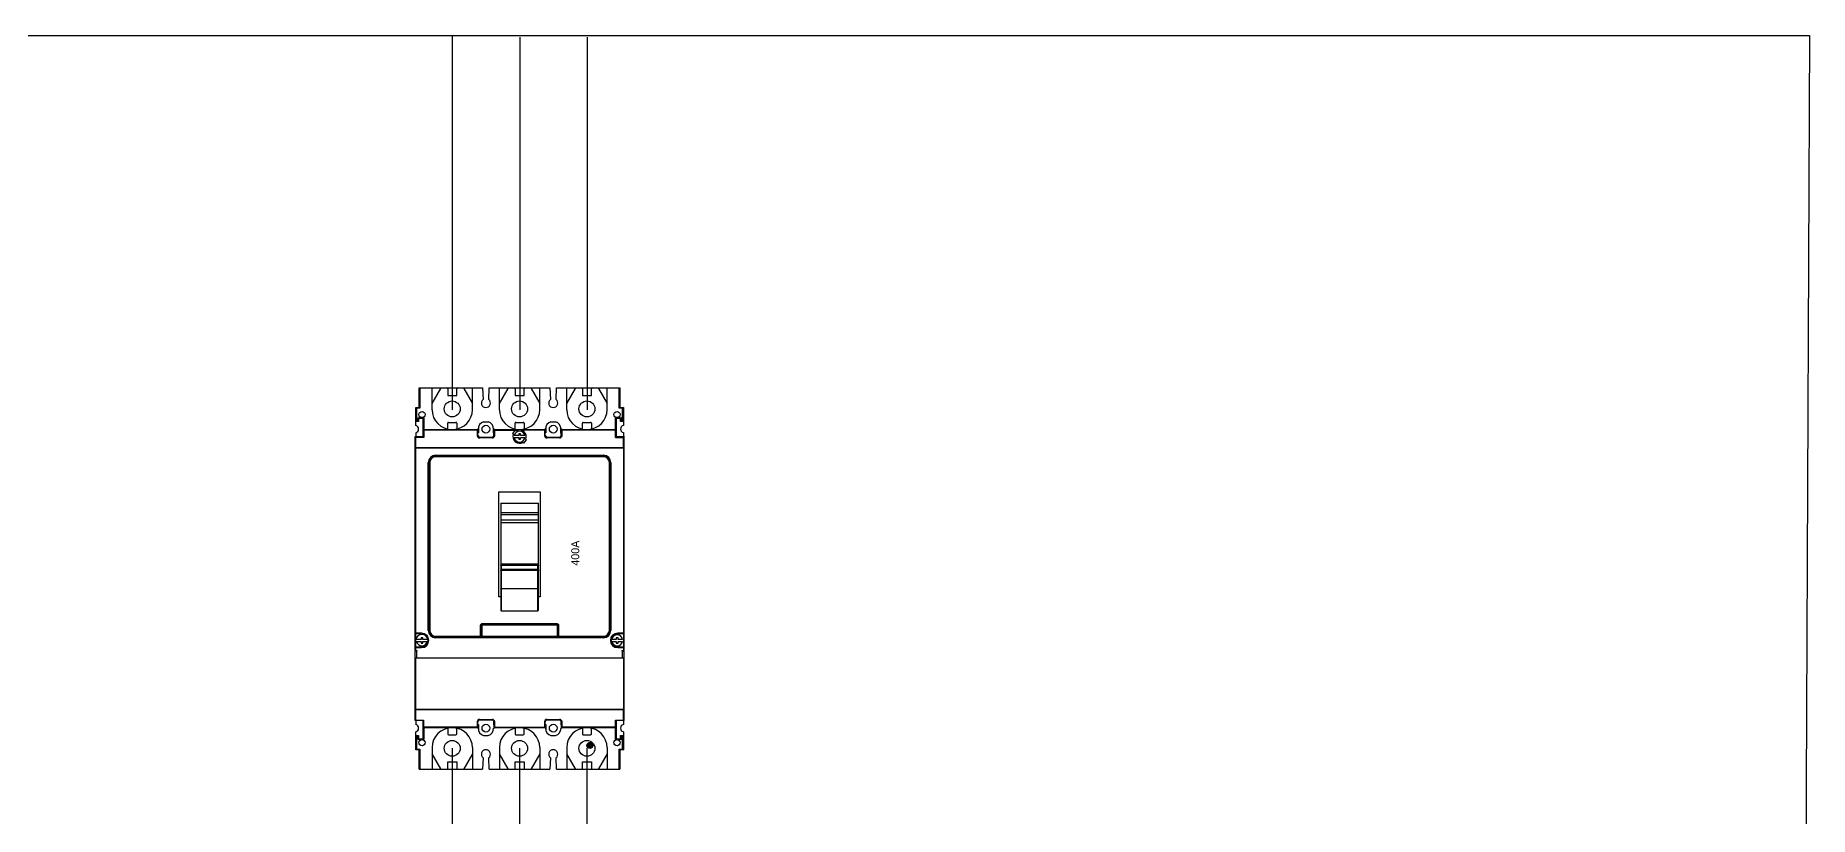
# Model space of a CAD drawing. Extents: x -4780 to 4154, y -1673 to 3208.
# Drawn here: x 2649 to 3834, y 2686 to 3208 of the extents above; entities that cross this region are included whole.
import ezdxf

# ---------------------------------------------------------------- set-up
doc = ezdxf.new("R2010")
doc.units = 0
doc.header["$MEASUREMENT"] = 0
doc.layers.add('Unifilar', color=255, linetype='Continuous')
doc.styles.add('PADRÃO', font='', dxfattribs={"height": 0.2})
doc.styles.get('PADRÃO').set_extended_font_data('AvantGarde Bk BT')

msp = doc.modelspace()

# ---------------------------------------------------------------- hatches: boundary and pattern name
h = msp.add_hatch()
h.set_pattern_fill('ANSI31', color=256)
h.set_pattern_definition([(45, (12.99784, 2680.56453), (-0.0883883476, 0.0883883476), [])])
h.paths.add_polyline_path([(3017.124, 2733.46, 1), (3021.031, 2733.46, 1)])

# ---------------------------------------------------------------- linework, layer by layer
for p, q in [((2927.411, 2957.907), (2927.411, 3208.075)), ((2972.411, 2957.907), (2972.411, 3207.01)), ((3017.411, 2957.907), (3017.411, 3207.01)), ((2927.124, 2731.507), (2927.124, 1902.965)), ((2972.124, 2731.507), (2972.124, 1906.267)), ((3017.124, 2731.507), (3017.124, 1905.689))]:
    msp.add_line(p, q)
at = {"color": 7, "linetype": 'Continuous'}
for p, q in [((2905.024, 2959.407), (2905.024, 2972.407)), ((2905.024, 2972.407), (2947.374, 2972.407)), ((2905.524, 2972.407), (2905.524, 2958.907)), ((2913.624, 2957.907), (2913.624, 2972.407)), ((2913.624, 2962.014), (2919.48, 2972.157)), ((2924.124, 2971.907), (2924.124, 2967.407)), ((2924.124, 2967.407), (2930.124, 2967.407)), ((2930.124, 2967.407), (2930.124, 2971.907)), ((2934.768, 2972.157), (2940.624, 2962.014)), ((2940.624, 2957.907), (2940.624, 2972.407)), ((2947.374, 2972.407), (2947.689, 2964.764)), ((2951.559, 2964.764), (2951.874, 2972.407)), ((2951.874, 2972.407), (2992.374, 2972.407)), ((2958.624, 2957.907), (2958.624, 2972.407)), ((2958.624, 2962.014), (2964.48, 2972.157)), ((2969.124, 2971.907), (2969.124, 2967.407)), ((2969.124, 2967.407), (2975.124, 2967.407)), ((2975.124, 2967.407), (2975.124, 2971.907)), ((2979.768, 2972.157), (2985.624, 2962.014)), ((2985.624, 2957.907), (2985.624, 2972.407)), ((2992.374, 2972.407), (2992.689, 2964.764)), ((2996.559, 2964.764), (2996.874, 2972.407)), ((2996.874, 2972.407), (3039.224, 2972.407)), ((3003.624, 2957.907), (3003.624, 2972.407)), ((3003.624, 2962.014), (3009.48, 2972.157)), ((3014.124, 2971.907), (3014.124, 2967.407)), ((3014.124, 2967.407), (3020.124, 2967.407)), ((3020.124, 2967.407), (3020.124, 2971.907)), ((3024.768, 2972.157), (3030.624, 2962.014)), ((3030.624, 2957.907), (3030.624, 2972.407)), ((3038.724, 2958.907), (3038.724, 2972.407)), ((3039.224, 2972.407), (3039.224, 2959.407)), ((2902.774, 2947.372), (2902.774, 2959.407)), ((2903.274, 2958.907), (2902.774, 2959.407)), ((2902.774, 2959.407), (2905.024, 2959.407)), ((2903.274, 2958.907), (2903.274, 2950.407)), ((2905.524, 2958.907), (2903.274, 2958.907)), ((2904.124, 2950.407), (2904.124, 2952.507)), ((2904.124, 2952.507), (2904.624, 2952.007)), ((2904.124, 2952.507), (2908.124, 2952.507)), ((2904.624, 2952.007), (2904.624, 2949.907)), ((2907.624, 2952.007), (2904.624, 2952.007)), ((2905.524, 2958.907), (2905.024, 2959.407)), ((2908.124, 2952.507), (2907.624, 2952.007)), ((2907.624, 2939.907), (2907.624, 2952.007)), ((2908.124, 2952.507), (2908.124, 2939.407)), ((3036.124, 2939.407), (3036.124, 2952.507)), ((3036.124, 2952.507), (3040.124, 2952.507)), ((3036.124, 2952.507), (3036.624, 2952.007)), ((3036.624, 2952.007), (3036.624, 2939.907)), ((3039.624, 2952.007), (3036.624, 2952.007)), ((3038.724, 2958.907), (3039.224, 2959.407)), ((3040.974, 2958.907), (3038.724, 2958.907)), ((3039.224, 2959.407), (3041.474, 2959.407)), ((3040.124, 2952.507), (3039.624, 2952.007)), ((3039.624, 2949.907), (3039.624, 2952.007)), ((3040.124, 2952.507), (3040.124, 2950.407)), ((3041.474, 2959.407), (3040.974, 2958.907)), ((3040.974, 2950.407), (3040.974, 2958.907)), ((3041.474, 2959.407), (3041.474, 2947.372)), ((2902.274, 2796.907), (2902.274, 2939.907)), ((2902.774, 2939.407), (2902.274, 2939.907)), ((2902.274, 2939.907), (2907.624, 2939.907)), ((2902.774, 2949.907), (2903.274, 2950.407)), ((2904.624, 2949.907), (2902.774, 2949.907)), ((2902.774, 2942.441), (2902.774, 2939.907)), ((2903.274, 2950.407), (2904.124, 2950.407)), ((2904.124, 2950.407), (2904.624, 2949.907)), ((2943.703, 2944.207), (2907.624, 2944.207)), ((2908.124, 2939.407), (2907.624, 2939.907)), ((2908.124, 2944.707), (2943.703, 2944.707)), ((2924.124, 2945.012), (2924.124, 2948.907)), ((2924.624, 2949.407), (2929.624, 2949.407)), ((2930.124, 2948.907), (2930.124, 2945.037)), ((2943.703, 2944.207), (2943.703, 2944.707)), ((2944.203, 2944.215), (2943.703, 2944.207)), ((2943.703, 2944.207), (2943.764, 2940.727)), ((2943.764, 2940.727), (2944.264, 2940.736)), ((2944.264, 2940.736), (2944.191, 2944.907)), ((2944.191, 2944.907), (2944.438, 2944.907)), ((2944.235, 2942.407), (2944.624, 2942.407)), ((2944.624, 2945.623), (2944.624, 2942.407)), ((2948.078, 2949.857), (2951.17, 2949.857)), ((2954.624, 2942.407), (2954.624, 2945.623)), ((2955.013, 2942.407), (2954.624, 2942.407)), ((2954.81, 2944.907), (2955.057, 2944.907)), ((2954.984, 2940.736), (2955.057, 2944.907)), ((2954.984, 2940.736), (2955.484, 2940.727)), ((2955.545, 2944.207), (2955.045, 2944.215)), ((2955.484, 2940.727), (2955.545, 2944.207)), ((2955.545, 2944.707), (2955.545, 2944.207)), ((2955.545, 2944.707), (2988.703, 2944.707)), ((2955.545, 2944.207), (2970.797, 2944.207)), ((2969.263, 2944.204), (2967.4, 2941.978)), ((2967.4, 2941.978), (2967.929, 2941.534)), ((2971.524, 2940.557), (2968.511, 2940.557)), ((2969.124, 2945.012), (2969.124, 2948.907)), ((2969.793, 2943.756), (2969.263, 2944.204)), ((2969.624, 2949.407), (2974.624, 2949.407)), ((2971.524, 2941.657), (2971.524, 2940.557)), ((2972.724, 2941.657), (2971.524, 2941.657)), ((2972.724, 2940.557), (2972.724, 2941.657)), ((2975.737, 2940.557), (2972.724, 2940.557)), ((2988.703, 2944.207), (2973.451, 2944.207)), ((2975.124, 2948.907), (2975.124, 2945.037)), ((2988.703, 2944.207), (2988.703, 2944.707)), ((2989.203, 2944.215), (2988.703, 2944.207)), ((2988.703, 2944.207), (2988.764, 2940.727)), ((2988.764, 2940.727), (2989.264, 2940.736)), ((2989.264, 2940.736), (2989.191, 2944.907)), ((2989.191, 2944.907), (2989.438, 2944.907)), ((2989.624, 2942.407), (2989.235, 2942.407)), ((2989.624, 2945.623), (2989.624, 2942.407)), ((2993.078, 2949.857), (2996.17, 2949.857)), ((2999.624, 2942.407), (2999.624, 2945.623)), ((3000.013, 2942.407), (2999.624, 2942.407)), ((2999.81, 2944.907), (3000.057, 2944.907)), ((2999.984, 2940.736), (3000.057, 2944.907)), ((2999.984, 2940.736), (3000.484, 2940.727)), ((3000.545, 2944.207), (3000.045, 2944.215)), ((3000.484, 2940.727), (3000.545, 2944.207)), ((3000.545, 2944.707), (3000.545, 2944.207)), ((3000.545, 2944.707), (3036.124, 2944.707)), ((3036.624, 2944.207), (3000.545, 2944.207)), ((3014.124, 2945.012), (3014.124, 2948.907)), ((3014.624, 2949.407), (3019.624, 2949.407)), ((3020.124, 2948.907), (3020.124, 2945.037)), ((3036.124, 2939.407), (3036.624, 2939.907)), ((3036.624, 2939.907), (3041.974, 2939.907)), ((3040.124, 2950.407), (3039.624, 2949.907)), ((3041.474, 2949.907), (3039.624, 2949.907)), ((3040.124, 2950.407), (3040.974, 2950.407)), ((3040.974, 2950.407), (3041.474, 2949.907)), ((3041.474, 2942.541), (3041.474, 2939.907)), ((3041.974, 2939.907), (3041.474, 2939.407)), ((3041.974, 2796.907), (3041.974, 2939.907)), ((3041.474, 2932.207), (2902.274, 2932.207)), ((2902.774, 2808.507), (2902.774, 2939.407)), ((2908.124, 2939.407), (2902.774, 2939.407)), ((2902.774, 2932.707), (3041.974, 2932.707)), ((2945.464, 2939.557), (2945.464, 2939.057)), ((2945.464, 2939.557), (2953.784, 2939.557)), ((2953.784, 2939.057), (2945.464, 2939.057)), ((2953.784, 2939.057), (2953.784, 2939.557)), ((2968.511, 2939.257), (2971.524, 2939.257)), ((2971.524, 2939.257), (2971.524, 2938.157)), ((2971.524, 2938.157), (2972.724, 2938.157)), ((2972.724, 2938.157), (2972.724, 2939.257)), ((2972.724, 2939.257), (2975.737, 2939.257)), ((2974.455, 2936.058), (2974.984, 2935.614)), ((2974.984, 2935.614), (2976.848, 2937.836)), ((2976.848, 2937.836), (2976.319, 2938.279)), ((2990.464, 2939.557), (2990.464, 2939.057)), ((2990.464, 2939.557), (2998.784, 2939.557)), ((2998.784, 2939.057), (2990.464, 2939.057)), ((2998.784, 2939.057), (2998.784, 2939.557)), ((3036.124, 2939.407), (3041.474, 2939.407)), ((3041.474, 2932.707), (3041.474, 2939.407)), ((3041.474, 2932.207), (3041.974, 2932.707)), ((3041.474, 2932.207), (3041.474, 2808.507)), ((2911.133, 2810.362), (2911.133, 2922.552)), ((2912.133, 2922.552), (2911.133, 2922.552)), ((2911.633, 2810.362), (2911.633, 2922.552)), ((2912.133, 2922.552), (2912.133, 2810.362)), ((2916.029, 2927.448), (2916.029, 2926.448)), ((2916.029, 2927.448), (3028.219, 2927.448)), ((2916.029, 2926.948), (3028.219, 2926.948)), ((3028.219, 2926.448), (2916.029, 2926.448)), ((3028.219, 2926.448), (3028.219, 2927.448)), ((3032.115, 2810.362), (3032.115, 2922.552)), ((3033.115, 2922.552), (3032.115, 2922.552)), ((3032.615, 2922.552), (3032.615, 2810.362)), ((3033.115, 2922.552), (3033.115, 2810.362)), ((2958.324, 2832.857), (2958.324, 2902.95)), ((2958.324, 2902.95), (2985.924, 2902.95)), ((2959.524, 2895.379), (2959.524, 2823.861)), ((2959.524, 2895.379), (2984.724, 2895.379)), ((2984.724, 2850.328), (2984.724, 2895.379)), ((2985.924, 2902.95), (2985.924, 2832.857)), ((2984.724, 2888.954), (2959.524, 2888.954)), ((2959.524, 2887.855), (2984.724, 2887.855)), ((2984.724, 2884.085), (2959.524, 2884.085)), ((2959.524, 2882.414), (2984.724, 2882.414)), ((2959.615, 2850.206), (2959.53, 2850.206)), ((2959.924, 2854.617), (2959.924, 2850.473)), ((2984.324, 2854.617), (2959.924, 2854.617)), ((2959.924, 2853.91), (2984.324, 2853.91)), ((2984.324, 2851.019), (2959.924, 2851.019)), ((2984.324, 2850.473), (2959.924, 2850.473)), ((2959.924, 2850.337), (2959.924, 2823.461)), ((2984.324, 2850.337), (2959.924, 2850.337)), ((2984.324, 2850.473), (2984.324, 2854.617)), ((2984.324, 2823.461), (2984.324, 2850.337)), ((2984.718, 2850.206), (2984.633, 2850.206)), ((2984.724, 2823.861), (2984.724, 2850.206)), ((2984.324, 2838.213), (2959.924, 2838.213)), ((2959.524, 2832.857), (2958.324, 2832.857)), ((2959.924, 2823.461), (2984.324, 2823.461)), ((2985.924, 2832.857), (2984.724, 2832.857)), ((2911.133, 2810.362), (2912.133, 2810.362)), ((2946.885, 2813.48), (2945.885, 2813.48)), ((2945.885, 2813.48), (2945.885, 2806.466)), ((2946.385, 2813.479), (2946.385, 2805.966)), ((2946.885, 2813.48), (2946.885, 2805.966)), ((2997.064, 2814.275), (2947.188, 2814.275)), ((2997.064, 2814.775), (2947.191, 2814.775)), ((2947.191, 2814.775), (2947.191, 2813.775)), ((2997.064, 2813.775), (2947.191, 2813.775)), ((2997.064, 2813.775), (2997.064, 2814.775)), ((2998.363, 2813.473), (2997.363, 2813.473)), ((2997.363, 2805.966), (2997.363, 2813.473)), ((2997.863, 2805.966), (2997.863, 2813.475)), ((2998.363, 2806.466), (2998.363, 2813.473)), ((3032.115, 2810.362), (3033.115, 2810.362)), ((2902.774, 2808.507), (2902.274, 2808.207)), ((2902.274, 2799.107), (2902.774, 2798.807)), ((2902.474, 2808.007), (2902.474, 2799.307)), ((2906.661, 2808.007), (2902.474, 2808.007)), ((2902.474, 2799.307), (2902.774, 2798.807)), ((2902.474, 2799.307), (2906.661, 2799.307)), ((2906.661, 2808.507), (2902.774, 2808.507)), ((2902.774, 2796.507), (2902.774, 2798.807)), ((2902.774, 2798.807), (2906.661, 2798.807)), ((2906.274, 2804.307), (2902.876, 2804.307)), ((2903.261, 2803.007), (2906.274, 2803.007)), ((2906.274, 2805.407), (2906.274, 2804.307)), ((2907.474, 2805.407), (2906.274, 2805.407)), ((2906.274, 2803.007), (2906.274, 2801.907)), ((2906.274, 2801.907), (2907.474, 2801.907)), ((2906.661, 2808.007), (2906.661, 2808.507)), ((2906.661, 2798.807), (2906.661, 2799.307)), ((2907.474, 2804.307), (2907.474, 2805.407)), ((2910.871, 2804.307), (2907.474, 2804.307)), ((2907.474, 2801.907), (2907.474, 2803.007)), ((2907.474, 2803.007), (2910.487, 2803.007)), ((2916.029, 2806.466), (2916.029, 2805.466)), ((2916.029, 2806.466), (2945.885, 2806.466)), ((2997.768, 2805.966), (2916.029, 2805.966)), ((3028.219, 2805.466), (2916.029, 2805.466)), ((2945.885, 2806.466), (2946.385, 2805.966)), ((2946.385, 2806.466), (2997.863, 2806.466)), ((2998.363, 2806.466), (2997.863, 2805.966)), ((3028.219, 2805.966), (2997.863, 2805.966)), ((2998.363, 2806.466), (3028.219, 2806.466)), ((3028.219, 2805.466), (3028.219, 2806.466)), ((3036.774, 2804.307), (3033.761, 2804.307)), ((3033.761, 2803.007), (3036.774, 2803.007)), ((3037.974, 2805.407), (3036.774, 2805.407)), ((3036.774, 2805.407), (3036.774, 2804.307)), ((3036.774, 2803.007), (3036.774, 2801.907)), ((3036.774, 2801.907), (3037.974, 2801.907)), ((3041.474, 2808.507), (3037.685, 2808.507)), ((3037.685, 2808.507), (3037.685, 2808.007)), ((3041.774, 2808.007), (3037.685, 2808.007)), ((3037.685, 2799.307), (3041.774, 2799.307)), ((3037.685, 2799.307), (3037.685, 2798.807)), ((3037.685, 2798.807), (3041.974, 2798.807)), ((3037.974, 2804.307), (3037.974, 2805.407)), ((3040.987, 2804.307), (3037.974, 2804.307)), ((3037.974, 2803.007), (3040.987, 2803.007)), ((3037.974, 2801.907), (3037.974, 2803.007)), ((3041.974, 2808.207), (3041.474, 2808.507)), ((3041.774, 2808.007), (3041.474, 2808.507)), ((3041.774, 2796.907), (3041.774, 2808.007)), ((2902.274, 2796.907), (2903.474, 2796.907)), ((2902.274, 2750.007), (2902.274, 2796.507)), ((2903.474, 2796.507), (2902.274, 2796.507)), ((2902.293, 2791.966), (3041.913, 2791.966)), ((2902.474, 2791.966), (2902.474, 2757.607)), ((2903.274, 2796.507), (2903.274, 2791.966)), ((2903.474, 2796.907), (2903.474, 2796.507)), ((3040.474, 2796.907), (3041.974, 2796.907)), ((3040.474, 2796.907), (3040.474, 2796.507)), ((3040.474, 2796.507), (3041.974, 2796.507)), ((3040.974, 2791.966), (3040.974, 2796.507)), ((3041.474, 2796.907), (3041.474, 2796.507)), ((3041.774, 2757.607), (3041.774, 2791.966)), ((3041.974, 2750.407), (3041.974, 2796.507)), ((2902.274, 2757.607), (3041.974, 2757.607)), ((2902.274, 2750.007), (2902.674, 2750.407)), ((3041.574, 2757.207), (2902.674, 2757.207)), ((2902.674, 2757.207), (2902.674, 2750.407)), ((2902.674, 2750.407), (2908.024, 2750.407)), ((2908.024, 2750.407), (2907.624, 2750.007)), ((2908.024, 2750.407), (2908.024, 2745.207)), ((2945.464, 2750.857), (2953.784, 2750.857)), ((2945.464, 2750.857), (2945.464, 2750.357)), ((2953.784, 2750.357), (2945.464, 2750.357)), ((2953.784, 2750.357), (2953.784, 2750.857)), ((2990.464, 2750.857), (2998.784, 2750.857)), ((2990.464, 2750.857), (2990.464, 2750.357)), ((2998.784, 2750.357), (2990.464, 2750.357)), ((2998.784, 2750.357), (2998.784, 2750.857)), ((3036.224, 2750.407), (3041.974, 2750.407)), ((3036.224, 2750.407), (3036.624, 2750.007)), ((3036.224, 2745.207), (3036.224, 2750.407)), ((3041.574, 2750.007), (3041.574, 2757.207)), ((2907.624, 2750.007), (2902.274, 2750.007)), ((2902.774, 2750.007), (2902.774, 2747.472)), ((2902.774, 2730.507), (2902.774, 2742.541)), ((2903.274, 2739.507), (2902.774, 2740.007)), ((2902.774, 2740.007), (2904.624, 2740.007)), ((2904.124, 2739.507), (2903.274, 2739.507)), ((2903.274, 2739.507), (2903.274, 2731.007)), ((2904.124, 2739.507), (2904.624, 2740.007)), ((2904.124, 2737.407), (2904.124, 2739.507)), ((2904.624, 2740.007), (2904.624, 2737.907)), ((2907.624, 2737.907), (2907.624, 2750.007)), ((2943.701, 2745.607), (2907.624, 2745.607)), ((2943.703, 2745.207), (2908.024, 2745.207)), ((2908.124, 2745.207), (2908.124, 2737.407)), ((2924.124, 2744.901), (2924.124, 2741.007)), ((2924.624, 2740.507), (2929.624, 2740.507)), ((2930.124, 2741.007), (2930.124, 2744.877)), ((2943.764, 2749.186), (2943.701, 2745.607)), ((2944.264, 2749.178), (2943.764, 2749.186)), ((2944.191, 2745.007), (2944.264, 2749.178)), ((2944.191, 2745.007), (2944.438, 2745.007)), ((2944.235, 2747.507), (2944.624, 2747.507)), ((2944.624, 2747.507), (2944.624, 2744.29)), ((2948.078, 2740.057), (2951.17, 2740.057)), ((2954.81, 2745.007), (2955.057, 2745.007)), ((2955.484, 2749.186), (2954.984, 2749.178)), ((2955.057, 2745.007), (2954.984, 2749.178)), ((2955.547, 2745.607), (2955.484, 2749.186)), ((2988.703, 2745.207), (2955.545, 2745.207)), ((2955.547, 2745.607), (2988.701, 2745.607)), ((2969.124, 2744.901), (2969.124, 2741.007)), ((2969.624, 2740.507), (2974.624, 2740.507)), ((2975.124, 2741.007), (2975.124, 2744.877)), ((2988.764, 2749.186), (2988.701, 2745.607)), ((2989.264, 2749.178), (2988.764, 2749.186)), ((2989.191, 2745.007), (2989.264, 2749.178)), ((2989.191, 2745.007), (2989.438, 2745.007)), ((2989.624, 2747.507), (2989.235, 2747.507)), ((2989.624, 2747.507), (2989.624, 2744.29)), ((2993.078, 2740.057), (2996.17, 2740.057)), ((2999.81, 2745.007), (3000.057, 2745.007)), ((3000.484, 2749.186), (2999.984, 2749.178)), ((3000.057, 2745.007), (2999.984, 2749.178)), ((3000.547, 2745.607), (3000.484, 2749.186)), ((3036.224, 2745.207), (3000.545, 2745.207)), ((3036.624, 2745.607), (3000.547, 2745.607)), ((3014.124, 2744.901), (3014.124, 2741.007)), ((3014.624, 2740.507), (3019.624, 2740.507)), ((3020.124, 2741.007), (3020.124, 2744.877)), ((3036.124, 2737.407), (3036.124, 2745.207)), ((3041.574, 2750.007), (3036.624, 2750.007)), ((3036.624, 2750.007), (3036.624, 2737.907)), ((3039.624, 2740.007), (3041.474, 2740.007)), ((3040.124, 2739.507), (3039.624, 2740.007)), ((3039.624, 2737.907), (3039.624, 2740.007)), ((3040.974, 2739.507), (3040.124, 2739.507)), ((3040.124, 2739.507), (3040.124, 2737.407)), ((3040.974, 2739.507), (3041.474, 2740.007)), ((3040.974, 2731.007), (3040.974, 2739.507)), ((3041.474, 2750.007), (3041.474, 2747.372)), ((3041.474, 2742.541), (3041.474, 2730.507)), ((2903.274, 2731.007), (2902.774, 2730.507)), ((2905.024, 2730.507), (2902.774, 2730.507)), ((2903.274, 2731.007), (2905.524, 2731.007)), ((2904.124, 2737.407), (2904.624, 2737.907)), ((2908.124, 2737.407), (2904.124, 2737.407)), ((2904.624, 2737.907), (2907.624, 2737.907)), ((2905.524, 2731.007), (2905.024, 2730.507)), ((2905.024, 2717.507), (2905.024, 2730.507)), ((2905.524, 2731.007), (2905.524, 2717.507)), ((2908.124, 2737.407), (2907.624, 2737.907)), ((2913.624, 2732.007), (2913.624, 2717.507)), ((2919.48, 2717.757), (2913.624, 2727.899)), ((2940.624, 2727.899), (2934.768, 2717.757)), ((2940.624, 2732.007), (2940.624, 2717.507)), ((2958.624, 2732.007), (2958.624, 2717.507)), ((2964.48, 2717.757), (2958.624, 2727.899)), ((2985.624, 2727.899), (2979.768, 2717.757)), ((2985.624, 2732.007), (2985.624, 2717.507)), ((3003.624, 2732.007), (3003.624, 2717.507)), ((3009.48, 2717.757), (3003.624, 2727.899)), ((3030.624, 2727.899), (3024.768, 2717.757)), ((3030.624, 2732.007), (3030.624, 2717.507)), ((3036.124, 2737.407), (3036.624, 2737.907)), ((3040.124, 2737.407), (3036.124, 2737.407)), ((3036.624, 2737.907), (3039.624, 2737.907)), ((3038.724, 2731.007), (3040.974, 2731.007)), ((3038.724, 2731.007), (3039.224, 2730.507)), ((3038.724, 2717.507), (3038.724, 2731.007)), ((3041.474, 2730.507), (3039.224, 2730.507)), ((3039.224, 2730.507), (3039.224, 2717.507)), ((3040.124, 2737.407), (3039.624, 2737.907)), ((3040.974, 2731.007), (3041.474, 2730.507)), ((2905.024, 2717.507), (2947.374, 2717.507)), ((2924.124, 2722.507), (2930.124, 2722.507)), ((2924.124, 2718.007), (2924.124, 2722.507)), ((2930.124, 2722.507), (2930.124, 2718.007)), ((2947.689, 2725.149), (2947.374, 2717.507)), ((2951.874, 2717.507), (2951.559, 2725.149)), ((2951.874, 2717.507), (2992.374, 2717.507)), ((2969.124, 2722.507), (2975.124, 2722.507)), ((2969.124, 2718.007), (2969.124, 2722.507)), ((2975.124, 2722.507), (2975.124, 2718.007)), ((2992.689, 2725.149), (2992.374, 2717.507)), ((2996.874, 2717.507), (2996.559, 2725.149)), ((2996.874, 2717.507), (3039.224, 2717.507)), ((3014.124, 2722.507), (3020.124, 2722.507)), ((3014.124, 2718.007), (3014.124, 2722.507)), ((3020.124, 2722.507), (3020.124, 2718.007))]:
    msp.add_line(p, q, dxfattribs=at)
msp.add_lwpolyline([(2020.733, 3208.075), (3834.089, 3208.075), (3827.492, 1701.597), (2014.136, 1701.597)], close=True)
for centre, radius in [((2927.124, 2958.407), 5.3), ((2972.124, 2958.407), 5.3), ((3017.124, 2958.407), 5.3), ((2906.974, 2954.657), 2.075), ((3037.274, 2954.657), 2.075), ((2949.624, 2944.907), 2.6), ((2994.624, 2944.907), 2.6), ((2949.624, 2745.007), 2.6), ((2994.624, 2745.007), 2.6), ((2906.974, 2735.257), 2.075), ((2927.124, 2731.507), 5.3), ((2972.124, 2731.507), 5.3), ((3017.124, 2731.507), 5.3), ((3037.274, 2735.257), 2.075)]:
    msp.add_circle(centre, radius, dxfattribs=at)
msp.add_circle((3019.078, 2733.46), 1.954)
for centre, radius, start, end in [((2919.913, 2971.907), 0.5, 90, 150), ((2923.624, 2971.907), 0.5, 0, 90), ((2930.624, 2971.907), 0.5, 90, 180), ((2934.335, 2971.907), 0.5, 30, 90), ((2949.624, 2962.407), 3.05, 129.387706, 50.612294), ((2964.913, 2971.907), 0.5, 90, 150), ((2968.624, 2971.907), 0.5, 0, 90), ((2975.624, 2971.907), 0.5, 90, 180), ((2979.335, 2971.907), 0.5, 30, 90), ((2994.624, 2962.407), 3.05, 129.387706, 50.612294), ((3009.913, 2971.907), 0.5, 90, 150), ((3013.624, 2971.907), 0.5, 0, 90), ((3020.624, 2971.907), 0.5, 90, 180), ((3024.335, 2971.907), 0.5, 30, 90), ((2926.824, 2957.907), 13.2, 180, 270), ((2927.411, 2957.907), 13.213, 272.54606, 0), ((2971.824, 2957.907), 13.2, 180, 270), ((2972.411, 2957.907), 13.213, 272.54606, 0), ((3016.824, 2957.907), 13.2, 180, 270), ((3017.411, 2957.907), 13.213, 272.54606, 0), ((2902.124, 2944.907), 2.55, 284.767776, 75.232224), ((2908.124, 2944.207), 0.5, 90, 180), ((2924.624, 2948.907), 0.5, 90, 180), ((2929.624, 2948.907), 0.5, 0, 90), ((2943.703, 2944.207), 0.5, 1, 90), ((2945.464, 2940.757), 1.7, 181, 270), ((2945.464, 2940.757), 1.2, 181, 270), ((2949.624, 2944.907), 5.186, 107.347386, 180), ((2949.624, 2944.907), 5.186, 0, 72.652614), ((2953.784, 2940.757), 1.2, 270, 359), ((2953.784, 2940.757), 1.7, 270, 359), ((2955.545, 2944.207), 0.5, 90, 179), ((2972.124, 2939.907), 4.5, 158.797369, 301.202631), ((2972.124, 2939.907), 3.671, 10.197968, 169.802032), ((2969.624, 2948.907), 0.5, 90, 180), ((2972.124, 2939.907), 4.5, 338.797369, 121.202631), ((2974.624, 2948.907), 0.5, 0, 90), ((2988.703, 2944.207), 0.5, 1, 90), ((2990.464, 2940.757), 1.7, 181, 270), ((2990.464, 2940.757), 1.2, 181, 270), ((2994.624, 2944.907), 5.186, 107.347386, 180), ((2994.624, 2944.907), 5.186, 0, 72.652614), ((2998.784, 2940.757), 1.2, 270, 359), ((2998.784, 2940.757), 1.7, 270, 359), ((3000.545, 2944.207), 0.5, 90, 179), ((3014.624, 2948.907), 0.5, 90, 180), ((3019.624, 2948.907), 0.5, 0, 90), ((3036.124, 2944.207), 0.5, 0, 90), ((3042.124, 2944.907), 2.55, 104.767776, 178.876481), ((3042.124, 2945.007), 2.55, 181.123519, 255.232224), ((2902.774, 2932.207), 0.5, 90, 180), ((2972.124, 2939.907), 3.671, 190.197968, 349.802032), ((2916.029, 2922.552), 4.896, 90, 180), ((2916.029, 2922.552), 4.396, 90, 180), ((2916.029, 2922.552), 3.896, 90, 180), ((3028.219, 2922.552), 4.896, 0, 90), ((3028.219, 2922.552), 4.396, 0, 90), ((3028.219, 2922.552), 3.896, 0, 90), ((2959.882, 2849.962), 0.363, 137.049744, 144.805949), ((2959.924, 2823.861), 0.4, 180, 270), ((2984.324, 2823.861), 0.4, 270, 0), ((2916.029, 2810.362), 4.896, 180, 270), ((2916.029, 2810.362), 4.396, 180, 270), ((2916.029, 2810.362), 3.896, 180, 270), ((2947.133, 2813.484), 1.248, 172.691343, 180.211209), ((3028.219, 2810.362), 4.896, 270, 360), ((3028.219, 2810.362), 4.396, 270, 0), ((3028.219, 2810.362), 3.896, 270, 360), ((2902.474, 2808.207), 0.2, 180, 270.000002), ((2902.474, 2799.107), 0.2, 90, 180), ((2906.874, 2803.657), 4.05, 9.235561, 170.764439), ((2906.874, 2803.657), 3.671, 190.197968, 349.802032), ((2906.661, 2803.657), 4.85, 270, 90), ((2906.661, 2803.657), 4.35, 270, 90), ((3037.685, 2803.657), 4.85, 90, 270), ((3037.685, 2803.657), 4.35, 90, 270), ((3037.374, 2803.657), 3.671, 10.197968, 169.802032), ((3037.374, 2803.657), 3.671, 190.197968, 349.802032), ((3041.774, 2808.207), 0.2, 270, 0), ((3041.774, 2799.107), 0.2, 0, 90), ((2902.674, 2757.607), 0.4, 180, 270.001411), ((2945.464, 2749.157), 1.7, 90, 179), ((2945.464, 2749.157), 1.2, 90, 179), ((2953.784, 2749.157), 1.7, 1, 90), ((2953.784, 2749.157), 1.2, 1, 90), ((2990.464, 2749.157), 1.7, 90, 179), ((2990.464, 2749.157), 1.2, 90, 179), ((2998.784, 2749.157), 1.7, 1, 90), ((2998.784, 2749.157), 1.2, 1, 90), ((3041.574, 2757.607), 0.4, 269.996402, 0), ((3041.574, 2750.407), 0.4, 270.000024, 0), ((2902.124, 2745.007), 2.55, 284.767776, 75.232224), ((2908.024, 2745.607), 0.4, 180, 270), ((2926.824, 2732.007), 13.2, 90, 180), ((2924.624, 2741.007), 0.5, 180, 270), ((2927.411, 2732.007), 13.213, 0, 87.45394), ((2929.624, 2741.007), 0.5, 270, 0), ((2943.703, 2745.707), 0.5, 270, 359), ((2949.624, 2745.007), 5.186, 180, 252.652614), ((2949.624, 2745.007), 5.186, 287.347386, 360), ((2955.545, 2745.707), 0.5, 181, 270), ((2971.824, 2732.007), 13.2, 90, 180), ((2969.624, 2741.007), 0.5, 180, 270), ((2972.411, 2732.007), 13.213, 0, 87.45394), ((2974.624, 2741.007), 0.5, 270, 0), ((2988.703, 2745.707), 0.5, 270, 359), ((2994.624, 2745.007), 5.186, 180, 252.652614), ((2994.624, 2745.007), 5.186, 287.347386, 360), ((3000.545, 2745.707), 0.5, 181, 270), ((3016.824, 2732.007), 13.2, 90, 180), ((3014.624, 2741.007), 0.5, 180, 270), ((3017.411, 2732.007), 13.213, 0, 87.45394), ((3019.624, 2741.007), 0.5, 270, 0), ((3036.224, 2745.607), 0.4, 270, 0), ((3042.124, 2744.907), 2.55, 104.767776, 178.876481), ((3042.124, 2745.007), 2.55, 181.123519, 255.232224), ((2949.624, 2727.507), 3.05, 309.387706, 230.612294), ((2994.624, 2727.507), 3.05, 309.387706, 230.612294), ((2919.913, 2718.007), 0.5, 210, 270), ((2923.624, 2718.007), 0.5, 270, 0), ((2930.624, 2718.007), 0.5, 180, 270), ((2934.335, 2718.007), 0.5, 270, 330), ((2964.913, 2718.007), 0.5, 210, 270), ((2968.624, 2718.007), 0.5, 270, 0), ((2975.624, 2718.007), 0.5, 180, 270), ((2979.335, 2718.007), 0.5, 270, 330), ((3009.913, 2718.007), 0.5, 210, 270), ((3013.624, 2718.007), 0.5, 270, 0), ((3020.624, 2718.007), 0.5, 180, 270), ((3024.335, 2718.007), 0.5, 270, 330)]:
    msp.add_arc(centre, radius, start, end, dxfattribs=at)
for points in [[(2959.924, 2854.617), (2959.788, 2854.617), (2959.649, 2854.589), (2959.524, 2854.537)], [(2959.53, 2850.206), (2959.545, 2850.258), (2959.578, 2850.305), (2959.616, 2850.344)], [(2959.585, 2850.171), (2959.564, 2850.14), (2959.547, 2850.106), (2959.537, 2850.07)], [(2959.616, 2850.344), (2959.655, 2850.384), (2959.702, 2850.418), (2959.754, 2850.44)], [(2959.754, 2850.44), (2959.807, 2850.462), (2959.866, 2850.473), (2959.924, 2850.473)], [(2984.724, 2854.537), (2984.599, 2854.589), (2984.46, 2854.617), (2984.324, 2854.617)], [(2984.495, 2850.303), (2984.441, 2850.326), (2984.382, 2850.337), (2984.324, 2850.337)], [(2984.633, 2850.343), (2984.67, 2850.305), (2984.703, 2850.258), (2984.718, 2850.206)], [(2959.524, 2837.856), (2959.524, 2837.918), (2959.544, 2837.983), (2959.578, 2838.035)], [(2997.557, 2814.678), (2997.402, 2814.742), (2997.231, 2814.775), (2997.064, 2814.775)], [(2998.363, 2813.473), (2998.363, 2813.639), (2998.331, 2813.807), (2998.269, 2813.961)]]:
    msp.add_open_spline(points, degree=3, dxfattribs=at)
for points, knots in [([(2959.524, 2853.485), (2959.524, 2853.592), (2959.604, 2853.812), (2959.821, 2853.91), (2959.924, 2853.91)], [0, 0, 0, 0, 0.50894971, 1, 1, 1, 1]), ([(2959.924, 2851.019), (2959.822, 2851.019), (2959.611, 2850.938), (2959.524, 2850.728), (2959.524, 2850.628)], [0, 0, 0, 0, 0.50377535, 1, 1, 1, 1]), ([(2959.924, 2850.337), (2959.895, 2850.337), (2959.782, 2850.327), (2959.673, 2850.27), (2959.616, 2850.209)], [0, 0, 0, 0, 0.25767681, 1, 1, 1, 1]), ([(2984.324, 2853.91), (2984.427, 2853.91), (2984.644, 2853.812), (2984.724, 2853.592), (2984.724, 2853.485)], [0, 0, 0, 0, 0.4910037, 1, 1, 1, 1]), ([(2984.324, 2851.019), (2984.426, 2851.019), (2984.637, 2850.938), (2984.724, 2850.728), (2984.724, 2850.628)], [0, 0, 0, 0, 0.50377535, 1, 1, 1, 1]), ([(2984.324, 2850.473), (2984.382, 2850.473), (2984.498, 2850.452), (2984.594, 2850.383), (2984.633, 2850.343)], [0, 0, 0, 0, 0.50883237, 1, 1, 1, 1]), ([(2984.711, 2850.07), (2984.697, 2850.121), (2984.639, 2850.219), (2984.546, 2850.282), (2984.495, 2850.303)], [0, 0, 0, 0, 0.48783598, 1, 1, 1, 1]), ([(2959.578, 2838.035), (2959.613, 2838.09), (2959.719, 2838.182), (2959.855, 2838.213), (2959.924, 2838.213)], [0, 0, 0, 0, 0.4881798, 1, 1, 1, 1]), ([(2984.324, 2838.213), (2984.424, 2838.213), (2984.582, 2838.158), (2984.702, 2837.999), (2984.724, 2837.903), (2984.724, 2837.856)], [0, 0, 0, 0, 0.51470354, 0.76164228, 1, 1, 1, 1]), ([(2946.468, 2814.56), (2946.314, 2814.458), (2946.048, 2814.185), (2945.919, 2813.826), (2945.896, 2813.643)], [0, 0, 0, 0, 0.49965472, 1, 1, 1, 1]), ([(2947.191, 2814.275), (2947.149, 2814.275), (2947.062, 2814.269), (2946.928, 2814.237), (2946.79, 2814.178), (2946.651, 2814.08), (2946.528, 2813.945), (2946.442, 2813.789), (2946.395, 2813.631), (2946.385, 2813.528), (2946.385, 2813.48)], [0, 0, 0, 0, 0.09812549, 0.20470298, 0.32401092, 0.45983397, 0.60802513, 0.75325012, 0.88283783, 1, 1, 1, 1]), ([(2947.191, 2814.775), (2947.064, 2814.775), (2946.808, 2814.739), (2946.574, 2814.63), (2946.468, 2814.56)], [0, 0, 0, 0, 0.49999152, 1, 1, 1, 1]), ([(2947.188, 2814.275), (2947.187, 2814.275), (2947.082, 2814.275), (2946.87, 2814.234), (2946.692, 2814.114), (2946.618, 2814.04)], [0, 0, 0, 0, 0.00456403, 0.50160101, 1, 1, 1, 1]), ([(2946.885, 2813.48), (2946.885, 2813.556), (2946.952, 2813.715), (2947.113, 2813.775), (2947.191, 2813.775)], [0, 0, 0, 0, 0.49464022, 1, 1, 1, 1]), ([(2997.863, 2813.473), (2997.863, 2813.511), (2997.857, 2813.585), (2997.836, 2813.688), (2997.807, 2813.776), (2997.772, 2813.85), (2997.734, 2813.914), (2997.694, 2813.969), (2997.652, 2814.018), (2997.606, 2814.063), (2997.557, 2814.106), (2997.5, 2814.146), (2997.436, 2814.184), (2997.362, 2814.219), (2997.275, 2814.249), (2997.174, 2814.27), (2997.102, 2814.275), (2997.064, 2814.275)], [0, 0, 0, 0, 0.09044371, 0.17318665, 0.24773574, 0.31354771, 0.37185655, 0.4251062, 0.4756489, 0.52565036, 0.57697411, 0.63126695, 0.69009239, 0.75494615, 0.82739004, 0.90884255, 1, 1, 1, 1]), ([(2997.628, 2814.042), (2997.627, 2814.043), (2997.55, 2814.118), (2997.373, 2814.235), (2997.165, 2814.275), (2997.064, 2814.275)], [0, 0, 0, 0, 0.00762281, 0.51420637, 1, 1, 1, 1]), ([(2997.064, 2813.775), (2997.141, 2813.775), (2997.301, 2813.71), (2997.363, 2813.55), (2997.363, 2813.473)], [0, 0, 0, 0, 0.49918156, 1, 1, 1, 1]), ([(2998.269, 2813.961), (2998.205, 2814.121), (2998.01, 2814.416), (2997.716, 2814.613), (2997.557, 2814.678)], [0, 0, 0, 0, 0.49998021, 1, 1, 1, 1]), ([(2997.863, 2813.475), (2997.863, 2813.476), (2997.862, 2813.58), (2997.822, 2813.791), (2997.702, 2813.968), (2997.628, 2814.042)], [0, 0, 0, 0, 0.00365873, 0.50016837, 1, 1, 1, 1]), ([(2902.491, 2808.035), (2902.487, 2808.028), (2902.482, 2808.018), (2902.475, 2808.01), (2902.475, 2808.007), (2902.474, 2808.007)], [0, 0, 0, 0, 0.74202724, 0.93367048, 1, 1, 1, 1]), ([(2902.774, 2808.507), (2902.716, 2808.414), (2902.625, 2808.255), (2902.529, 2808.099), (2902.491, 2808.035)], [0, 0, 0, 0, 0.59290433, 1, 1, 1, 1]), ([(3041.925, 2791.956), (3041.923, 2791.955), (3041.915, 2791.949), (3041.913, 2791.961), (3041.913, 2791.966)], [0, 0, 0, 0, 0.35710661, 1, 1, 1, 1]), ([(3041.955, 2791.966), (3041.953, 2791.967), (3041.942, 2791.97), (3041.931, 2791.962), (3041.925, 2791.956)], [0, 0, 0, 0, 0.20117191, 1, 1, 1, 1]), ([(2902.474, 2757.607), (2902.474, 2757.59), (2902.476, 2757.527), (2902.485, 2757.465), (2902.497, 2757.419)], [0, 0, 0, 0, 0.259248, 1, 1, 1, 1]), ([(2902.497, 2757.419), (2902.505, 2757.388), (2902.534, 2757.302), (2902.611, 2757.207), (2902.674, 2757.207)], [0, 0, 0, 0, 0.33874773, 1, 1, 1, 1]), ([(3041.717, 2757.327), (3041.7, 2757.293), (3041.665, 2757.237), (3041.601, 2757.207), (3041.574, 2757.207)], [0, 0, 0, 0, 0.57544149, 1, 1, 1, 1]), ([(3041.774, 2757.607), (3041.774, 2757.58), (3041.769, 2757.485), (3041.748, 2757.389), (3041.717, 2757.327)], [0, 0, 0, 0, 0.273712, 1, 1, 1, 1]), ([(2943.701, 2745.607), (2943.766, 2745.605), (2943.884, 2745.607), (2944.043, 2745.626), (2944.142, 2745.646), (2944.203, 2745.68), (2944.203, 2745.698)], [0, 0, 0, 0, 0.36932695, 0.68306428, 0.89778644, 1, 1, 1, 1]), ([(2943.701, 2745.607), (2943.701, 2745.556), (2943.701, 2745.482), (2943.702, 2745.387), (2943.702, 2745.327), (2943.703, 2745.278), (2943.703, 2745.245), (2943.703, 2745.225), (2943.704, 2745.215), (2943.702, 2745.211), (2943.704, 2745.207), (2943.703, 2745.207)], [0, 0, 0, 0, 0.38218349, 0.55567677, 0.70719619, 0.83150871, 0.92370669, 0.95669142, 0.98057697, 0.99510063, 1, 1, 1, 1]), ([(2955.547, 2745.607), (2955.482, 2745.605), (2955.364, 2745.607), (2955.204, 2745.626), (2955.105, 2745.646), (2955.045, 2745.68), (2955.045, 2745.698)], [0, 0, 0, 0, 0.37069399, 0.68492806, 0.89777581, 1, 1, 1, 1]), ([(2955.545, 2745.207), (2955.544, 2745.207), (2955.546, 2745.211), (2955.544, 2745.215), (2955.545, 2745.225), (2955.545, 2745.245), (2955.545, 2745.278), (2955.546, 2745.327), (2955.546, 2745.387), (2955.547, 2745.482), (2955.547, 2745.556), (2955.547, 2745.607)], [0, 0, 0, 0, 0.0048985, 0.01942137, 0.04330622, 0.07629039, 0.16848768, 0.29280002, 0.44431982, 0.61781408, 1, 1, 1, 1]), ([(2988.701, 2745.607), (2988.766, 2745.605), (2988.884, 2745.607), (2989.043, 2745.626), (2989.142, 2745.646), (2989.203, 2745.68), (2989.203, 2745.698)], [0, 0, 0, 0, 0.36932695, 0.68306428, 0.89778644, 1, 1, 1, 1]), ([(2988.701, 2745.607), (2988.701, 2745.556), (2988.701, 2745.482), (2988.702, 2745.387), (2988.702, 2745.327), (2988.703, 2745.278), (2988.703, 2745.245), (2988.703, 2745.225), (2988.704, 2745.215), (2988.702, 2745.211), (2988.704, 2745.207), (2988.703, 2745.207)], [0, 0, 0, 0, 0.38218565, 0.55567967, 0.70719948, 0.83151194, 0.92370934, 0.9566936, 0.98057855, 0.99510149, 1, 1, 1, 1]), ([(3000.547, 2745.607), (3000.482, 2745.605), (3000.364, 2745.607), (3000.204, 2745.626), (3000.105, 2745.646), (3000.045, 2745.68), (3000.045, 2745.698)], [0, 0, 0, 0, 0.37069399, 0.68492806, 0.89777581, 1, 1, 1, 1]), ([(3000.545, 2745.207), (3000.544, 2745.207), (3000.546, 2745.211), (3000.544, 2745.215), (3000.545, 2745.225), (3000.545, 2745.245), (3000.545, 2745.278), (3000.546, 2745.327), (3000.546, 2745.387), (3000.547, 2745.482), (3000.547, 2745.556), (3000.547, 2745.607)], [0, 0, 0, 0, 0.00489936, 0.01942295, 0.0433084, 0.07629304, 0.16849091, 0.29280331, 0.44432272, 0.61781624, 1, 1, 1, 1])]:
    msp.add_open_spline(points, degree=3, knots=knots, dxfattribs=at)

# ---------------------------------------------------------------- texts
at = {"layer": 'Unifilar', "ltscale": 0.015, "insert": (3006.647, 2853.632), "char_height": 5.3466, "attachment_point": 1, "rotation": 90, "style": 'PADRÃO'}
msp.add_mtext_dynamic_manual_height_columns('400A', width=92.47958, gutter_width=26.733, heights=[22.219], dxfattribs=at)

doc.saveas('drawing.dxf')
